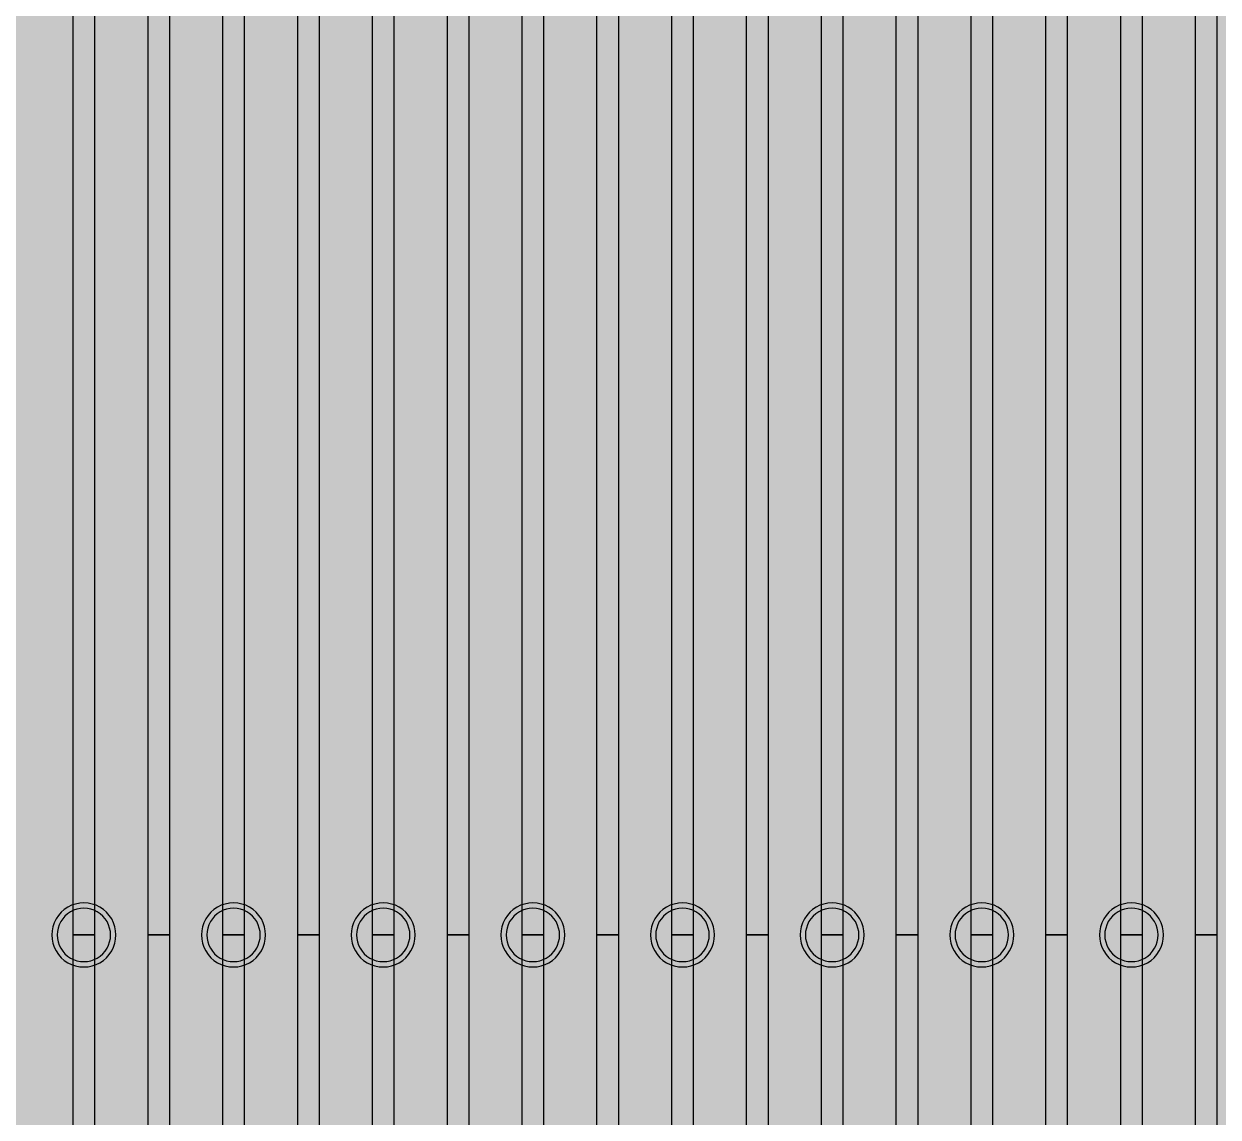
# Model space of a CAD drawing. Header units: metres. Extents: x -7231 to 10969, y -37556 to 1873.
# Drawn here: x 1929.9 to 2041.6, y -16649 to -16546.6 of the extents above; entities that cross this region are included whole.
import ezdxf

# ---------------------------------------------------------------- set-up
doc = ezdxf.new("R2010")
doc.units = ezdxf.units.M
for name, color, linetype in [('Metal1', 4, 'CONTINUOUS'), ('Metal2', 3, 'CONTINUOUS'), ('Polyimide', 7, 'CONTINUOUS')]:
    doc.layers.add(name, color=color, linetype=linetype)

msp = doc.modelspace()

# ---------------------------------------------------------------- hatches: boundary and pattern name
at = {"layer": 'Polyimide'}
msp.add_hatch(color=7, dxfattribs=at).paths.add_polyline_path([(4065.69, -468), (4066.67, -501.99), (4068.51, -535.99), (4071.41, -569.99), (4075.54, -603.99), (4081.04, -637.99), (4088.01, -671.99), (4096.52, -705.98), (4106.62, -739.98), (4118.33, -773.98), (4131.63, -807.98), (4146.49, -841.98), (4162.87, -875.98), (4180.68, -909.97), (4199.83, -943.97), (4220.22, -977.97), (4241.73, -1011.97), (4264.21, -1045.97), (4287.52, -1079.96), (4311.51, -1113.96), (4336.01, -1147.96), (4360.86, -1181.96), (4385.88, -1215.96), (4410.89, -1249.96), (4435.74, -1283.95), (4460.24, -1317.95), (4484.23, -1351.95), (4507.54, -1385.95), (4530.02, -1419.95), (4551.53, -1453.94), (4571.92, -1487.94), (4591.07, -1521.94), (4608.88, -1555.94), (4625.26, -1589.94), (4640.12, -1623.94), (4653.42, -1657.93), (4665.13, -1691.93), (4675.23, -1725.93), (4683.74, -1759.93), (4690.71, -1793.93), (4696.21, -1827.93), (4700.34, -1861.92), (4703.24, -1895.92), (4705.08, -1929.92), (4706.06, -1963.92), (4706.44, -1997.92), (4706.5, -2031.91), (4706.5, -4793.02), (4709.95, -4838.39), (4720.22, -4882.71), (4737.08, -4924.98), (4760.13, -4964.2), (4788.85, -4999.49), (4822.58, -5030.03), (4860.53, -5055.12), (4901.85, -5074.18), (4901.85, -5074.18), (4970.68, -5105.23), (5034.7, -5145.26), (5092.76, -5193.54), (5143.8, -5249.19), (5186.89, -5311.2), (5221.24, -5378.44), (5246.23, -5449.69), (5261.41, -5523.66), (5266.5, -5599), (5261.41, -5674.34), (5246.23, -5748.31), (5221.24, -5819.56), (5186.89, -5886.8), (5143.8, -5948.81), (5092.76, -6004.46), (5034.7, -6052.74), (4970.68, -6092.77), (4901.85, -6123.82), (4860.53, -6142.88), (4822.58, -6167.97), (4788.85, -6198.51), (4760.13, -6233.8), (4737.08, -6273.02), (4720.22, -6315.29), (4709.95, -6359.61), (4706.5, -6404.98), (4706.5, -9221.52), (4709.95, -9266.88), (4720.22, -9311.21), (4737.08, -9353.47), (4760.13, -9392.7), (4788.85, -9427.98), (4822.58, -9458.52), (4860.53, -9483.61), (4901.85, -9502.67), (4970.68, -9533.72), (5034.7, -9573.75), (5092.76, -9622.03), (5143.8, -9677.68), (5186.89, -9739.69), (5221.24, -9806.94), (5246.23, -9878.19), (5261.41, -9952.16), (5266.5, -10027.49), (5261.41, -10102.83), (5246.23, -10176.8), (5221.24, -10248.05), (5186.89, -10315.3), (5143.8, -10377.31), (5092.76, -10432.96), (5034.7, -10481.24), (4970.68, -10521.27), (4901.85, -10552.32), (4860.53, -10571.38), (4822.58, -10596.46), (4788.85, -10627), (4760.13, -10662.29), (4737.08, -10701.52), (4720.22, -10743.78), (4709.95, -10788.1), (4706.5, -10833.47), (4706.5, -13650.01), (4709.95, -13695.38), (4720.22, -13739.7), (4737.08, -13781.96), (4760.13, -13821.19), (4788.85, -13856.48), (4822.58, -13887.02), (4860.53, -13912.11), (4901.85, -13931.17), (4970.68, -13962.22), (5034.7, -14002.25), (5092.76, -14050.53), (5143.8, -14106.18), (5186.89, -14168.19), (5221.24, -14235.43), (5246.23, -14306.68), (5261.41, -14380.65), (5266.5, -14455.99), (5261.41, -14531.33), (5246.23, -14605.29), (5221.24, -14676.55), (5186.89, -14743.79), (5143.8, -14805.8), (5092.76, -14861.45), (5034.7, -14909.73), (4970.68, -14949.76), (4901.85, -14980.81), (4860.53, -14999.87), (4822.58, -15024.96), (4788.85, -15055.5), (4760.13, -15090.79), (4737.08, -15130.01), (4720.22, -15172.27), (4709.95, -15216.6), (4706.5, -15261.97), (4706.5, -15455.99), (4720.95, -15750.04), (4764.14, -16041.26), (4835.68, -16326.84), (4934.86, -16604.04), (5060.74, -16870.18), (5212.09, -17122.7), (5387.47, -17359.17), (5585.18, -17577.31), (5803.32, -17775.02), (6039.79, -17950.4), (6292.31, -18101.75), (6558.45, -18227.63), (6835.65, -18326.81), (7121.23, -18398.34), (7412.45, -18441.54), (7706.5, -18455.99), (9969.01, -18455.99), (10047.42, -18459.84), (10125.08, -18471.36), (10201.23, -18490.44), (10275.15, -18516.89), (10346.12, -18550.45), (10413.46, -18590.81), (10476.52, -18637.58), (10534.69, -18690.3), (10587.41, -18748.47), (10634.18, -18811.53), (10674.54, -18878.87), (10708.11, -18949.84), (10734.56, -19023.76), (10753.63, -19099.92), (10765.15, -19177.58), (10769.01, -19255.99), (10769.01, -20895.8), (10730.24, -20951.41), (10694.6, -21009.08), (10662.21, -21068.63), (10633.17, -21129.89), (10607.55, -21192.66), (10585.45, -21256.74), (10566.93, -21321.96), (10552.05, -21388.09), (10540.84, -21454.95), (10533.35, -21522.33), (10529.6, -21590.02), (10529.6, -21657.81), (10533.35, -21725.5), (10540.84, -21792.87), (10552.05, -21859.73), (10566.93, -21925.87), (10585.45, -21991.08), (10607.55, -22055.17), (10633.17, -22117.94), (10662.21, -22179.19), (10694.6, -22238.74), (10730.24, -22296.41), (10769.01, -22352.03), (10769.01, -32454.24), (10728.74, -32510.49), (10691.72, -32568.92), (10658.05, -32629.35), (10627.85, -32691.58), (10601.2, -32755.42), (10578.21, -32820.67), (10558.93, -32887.1), (10543.44, -32954.52), (10531.77, -33022.71), (10523.97, -33091.44), (10520.07, -33160.51), (10520.07, -33229.69), (10523.97, -33298.75), (10531.77, -33367.49), (10543.44, -33435.67), (10558.93, -33503.09), (10578.21, -33569.53), (10601.2, -33634.77), (10627.85, -33698.61), (10658.05, -33760.85), (10691.72, -33821.28), (10728.74, -33879.71), (10769.01, -33935.96), (10769.01, -36556), (10765.15, -36634.41), (10753.63, -36712.07), (10734.56, -36788.23), (10708.11, -36862.15), (10674.54, -36933.12), (10634.18, -37000.46), (10587.41, -37063.51), (10534.69, -37121.69), (10476.52, -37174.41), (10413.46, -37221.18), (10346.12, -37261.54), (10275.15, -37295.1), (10201.23, -37321.55), (10125.08, -37340.63), (10047.42, -37352.15), (9969.01, -37356), (-6231.01, -37356), (-6309.42, -37352.15), (-6387.08, -37340.63), (-6463.23, -37321.55), (-6537.15, -37295.1), (-6608.12, -37261.54), (-6675.46, -37221.18), (-6738.52, -37174.41), (-6796.69, -37121.69), (-6849.41, -37063.51), (-6896.18, -37000.46), (-6936.54, -36933.12), (-6970.11, -36862.15), (-6996.56, -36788.23), (-7015.63, -36712.07), (-7027.15, -36634.41), (-7031.01, -36556), (-7031.01, -33936), (-6990.74, -33879.75), (-6953.7, -33821.31), (-6920.03, -33760.88), (-6889.82, -33698.64), (-6863.18, -33634.8), (-6840.18, -33569.55), (-6820.9, -33503.11), (-6805.4, -33435.69), (-6793.74, -33367.49), (-6785.94, -33298.75), (-6782.03, -33229.68), (-6782.03, -33160.5), (-6785.94, -33091.43), (-6793.74, -33022.69), (-6805.4, -32954.5), (-6820.9, -32887.07), (-6840.18, -32820.63), (-6863.18, -32755.39), (-6889.82, -32691.54), (-6920.03, -32629.3), (-6953.7, -32568.87), (-6990.74, -32510.43), (-7031.01, -32454.18), (-7031.01, -22364.83), (-6990.74, -22308.58), (-6953.7, -22250.14), (-6920.03, -22189.71), (-6889.82, -22127.47), (-6863.18, -22063.62), (-6840.18, -21998.38), (-6820.9, -21931.94), (-6805.4, -21864.51), (-6793.74, -21796.32), (-6785.94, -21727.58), (-6782.03, -21658.51), (-6782.03, -21589.33), (-6785.94, -21520.26), (-6793.74, -21451.52), (-6805.4, -21383.32), (-6820.9, -21315.9), (-6840.18, -21249.46), (-6863.18, -21184.21), (-6889.82, -21120.37), (-6920.03, -21058.13), (-6953.7, -20997.7), (-6990.74, -20939.26), (-7031.01, -20883.01), (-7031.01, -19255.99), (-7027.15, -19177.58), (-7015.63, -19099.92), (-6996.56, -19023.76), (-6970.11, -18949.84), (-6936.54, -18878.87), (-6896.18, -18811.53), (-6849.41, -18748.47), (-6796.69, -18690.3), (-6738.52, -18637.58), (-6675.46, -18590.81), (-6608.12, -18550.45), (-6537.15, -18516.89), (-6463.23, -18490.44), (-6387.08, -18471.36), (-6309.42, -18459.84), (-6231.01, -18455.99), (-3968.5, -18455.99), (-3674.45, -18441.54), (-3383.23, -18398.34), (-3097.65, -18326.81), (-2820.45, -18227.63), (-2554.31, -18101.75), (-2301.79, -17950.4), (-2065.32, -17775.02), (-1847.18, -17577.31), (-1649.47, -17359.17), (-1474.09, -17122.7), (-1322.74, -16870.18), (-1196.86, -16604.04), (-1097.68, -16326.84), (-1026.14, -16041.26), (-982.95, -15750.04), (-968.5, -15455.99), (-968.5, -15261.97), (-971.95, -15216.6), (-982.22, -15172.27), (-999.08, -15130.01), (-1022.13, -15090.79), (-1050.85, -15055.5), (-1084.58, -15024.96), (-1122.53, -14999.87), (-1163.85, -14980.81), (-1232.68, -14949.76), (-1296.7, -14909.73), (-1354.76, -14861.45), (-1405.8, -14805.8), (-1448.89, -14743.79), (-1483.24, -14676.55), (-1508.23, -14605.29), (-1523.41, -14531.33), (-1528.5, -14455.99), (-1523.41, -14380.65), (-1508.23, -14306.68), (-1483.24, -14235.43), (-1448.89, -14168.19), (-1405.8, -14106.18), (-1354.76, -14050.53), (-1296.7, -14002.25), (-1232.68, -13962.22), (-1163.85, -13931.17), (-1122.53, -13912.11), (-1084.58, -13887.02), (-1050.85, -13856.48), (-1022.13, -13821.19), (-999.08, -13781.96), (-982.22, -13739.7), (-971.95, -13695.38), (-968.5, -13650.01), (-968.5, -12309.64), (-971.95, -12264.27), (-982.22, -12219.94), (-999.08, -12177.68), (-1022.13, -12138.46), (-1050.85, -12103.17), (-1084.58, -12072.63), (-1122.53, -12047.54), (-1163.85, -12028.48), (-1232.68, -11997.43), (-1296.7, -11957.4), (-1354.76, -11909.12), (-1405.8, -11853.47), (-1448.89, -11791.46), (-1483.24, -11724.22), (-1508.23, -11652.96), (-1523.41, -11579), (-1528.5, -11503.66), (-1523.41, -11428.32), (-1508.23, -11354.35), (-1483.24, -11283.1), (-1448.89, -11215.86), (-1405.8, -11153.85), (-1354.76, -11098.2), (-1296.7, -11049.92), (-1232.68, -11009.89), (-1163.85, -10978.84), (-1122.53, -10959.78), (-1084.58, -10934.69), (-1050.85, -10904.15), (-1022.13, -10868.86), (-999.08, -10829.63), (-982.22, -10787.37), (-971.95, -10743.05), (-968.5, -10697.68), (-968.5, -9357.31), (-971.95, -9311.94), (-982.22, -9267.62), (-999.08, -9225.35), (-1022.13, -9186.13), (-1050.85, -9150.84), (-1084.58, -9120.3), (-1122.53, -9095.21), (-1163.85, -9076.15), (-1163.85, -9076.15), (-1232.68, -9045.1), (-1296.7, -9005.07), (-1354.76, -8956.79), (-1405.8, -8901.14), (-1448.89, -8839.13), (-1483.24, -8771.89), (-1508.23, -8700.64), (-1523.41, -8626.67), (-1528.5, -8551.33), (-1523.41, -8475.99), (-1508.23, -8402.02), (-1483.24, -8330.77), (-1448.89, -8263.53), (-1405.8, -8201.52), (-1354.76, -8145.87), (-1296.7, -8097.59), (-1232.68, -8057.56), (-1163.85, -8026.51), (-1163.85, -8026.51), (-1122.53, -8007.45), (-1084.58, -7982.36), (-1050.85, -7951.82), (-1022.13, -7916.53), (-999.08, -7877.31), (-982.22, -7835.04), (-971.95, -7790.72), (-968.5, -7745.35), (-968.5, -6404.98), (-971.95, -6359.61), (-982.22, -6315.29), (-999.08, -6273.02), (-1022.13, -6233.8), (-1050.85, -6198.51), (-1084.58, -6167.97), (-1122.53, -6142.88), (-1163.85, -6123.82), (-1163.85, -6123.82), (-1232.68, -6092.77), (-1296.7, -6052.74), (-1354.76, -6004.46), (-1405.8, -5948.81), (-1448.89, -5886.8), (-1483.24, -5819.56), (-1508.23, -5748.31), (-1523.41, -5674.34), (-1528.5, -5599), (-1523.41, -5523.66), (-1508.23, -5449.69), (-1483.24, -5378.44), (-1448.89, -5311.2), (-1405.8, -5249.19), (-1354.76, -5193.54), (-1296.7, -5145.26), (-1232.68, -5105.23), (-1163.85, -5074.18), (-1163.85, -5074.18), (-1122.53, -5055.12), (-1084.58, -5030.03), (-1050.85, -4999.49), (-1022.13, -4964.2), (-999.08, -4924.98), (-982.22, -4882.71), (-971.95, -4838.39), (-968.5, -4793.02), (-968.5, -2031.91), (-968.44, -1997.92), (-968.06, -1963.92), (-967.05, -1929.92), (-965.18, -1895.92), (-962.22, -1861.92), (-958.01, -1827.93), (-952.41, -1793.93), (-945.31, -1759.93), (-936.64, -1725.93), (-926.35, -1691.93), (-914.43, -1657.93), (-900.88, -1623.94), (-885.74, -1589.94), (-869.05, -1555.94), (-850.91, -1521.94), (-831.4, -1487.94), (-810.63, -1453.94), (-788.72, -1419.95), (-765.82, -1385.95), (-742.07, -1351.95), (-717.63, -1317.95), (-692.67, -1283.95), (-667.36, -1249.96), (-641.88, -1215.96), (-616.39, -1181.96), (-591.08, -1147.96), (-566.12, -1113.96), (-541.68, -1079.96), (-517.93, -1045.97), (-495.03, -1011.97), (-473.12, -977.97), (-452.35, -943.97), (-432.84, -909.97), (-414.7, -875.98), (-398.01, -841.98), (-382.87, -807.98), (-369.32, -773.98), (-357.4, -739.98), (-347.11, -705.98), (-338.44, -671.99), (-331.34, -637.99), (-325.74, -603.99), (-321.53, -569.99), (-318.57, -535.99), (-316.7, -501.99), (-315.69, -468), (-315.31, -434), (-315.25, -400), (-315.25, 401), (-315.25, 451), (-315.25, 1644), (-270.25, 1644), (-270.03, 1637.13), (-269.35, 1630.29), (-268.23, 1623.52), (-266.67, 1616.82), (-264.68, 1610.25), (-262.26, 1603.82), (-259.42, 1597.56), (-256.18, 1591.5), (-252.55, 1585.67), (-248.55, 1580.08), (-244.19, 1574.77), (-239.5, 1569.75), (-234.48, 1565.06), (-229.17, 1560.7), (-223.58, 1556.7), (-217.75, 1553.07), (-211.69, 1549.83), (-205.43, 1546.99), (-199, 1544.57), (-192.43, 1542.58), (-185.73, 1541.02), (-178.96, 1539.9), (-172.12, 1539.22), (-165.25, 1539), (-158.38, 1539.22), (-151.54, 1539.9), (-144.77, 1541.02), (-138.07, 1542.58), (-131.5, 1544.57), (-125.07, 1546.99), (-118.81, 1549.83), (-112.75, 1553.07), (-106.92, 1556.7), (-101.33, 1560.7), (-96.02, 1565.06), (-91, 1569.75), (-86.31, 1574.77), (-81.95, 1580.08), (-77.95, 1585.67), (-74.32, 1591.5), (-71.08, 1597.56), (-68.24, 1603.82), (-65.82, 1610.25), (-63.83, 1616.82), (-62.27, 1623.52), (-61.15, 1630.29), (-60.47, 1637.13), (-60.25, 1644), (1853, 1644), (1853, 1573), (3815.25, 1573), (3815.46, 1579.54), (3816.11, 1586.05), (3817.17, 1592.51), (3818.66, 1598.88), (3820.56, 1605.14), (3822.86, 1611.27), (3825.56, 1617.23), (3828.65, 1623), (3832.1, 1628.56), (3835.91, 1633.88), (3840.07, 1638.93), (3844.54, 1643.71), (3849.32, 1648.18), (3854.37, 1652.34), (3859.69, 1656.15), (3865.25, 1659.6), (3871.02, 1662.69), (3876.98, 1665.39), (3883.11, 1667.69), (3889.37, 1669.59), (3895.74, 1671.08), (3902.2, 1672.14), (3908.71, 1672.79), (3915.25, 1673), (3921.79, 1672.79), (3928.3, 1672.14), (3934.76, 1671.08), (3941.13, 1669.59), (3947.39, 1667.69), (3953.52, 1665.39), (3959.48, 1662.69), (3965.25, 1659.6), (3970.81, 1656.15), (3976.13, 1652.34), (3981.18, 1648.18), (3985.96, 1643.71), (3990.43, 1638.93), (3994.59, 1633.88), (3998.4, 1628.56), (4001.85, 1623), (4004.94, 1617.23), (4007.64, 1611.27), (4009.94, 1605.14), (4011.84, 1598.88), (4013.33, 1592.51), (4014.39, 1586.05), (4015.04, 1579.54), (4015.25, 1573), (4065.25, 1573), (4065.25, 451), (4065.25, 401), (4065.25, -400), (4065.31, -434), (4065.69, -468)])

# ---------------------------------------------------------------- linework, layer by layer
at = {"layer": 'Metal1'}
for points in [[(1936.5, -2031.88), (1936.5, -16631.91), (1934.5, -16631.91), (1934.5, -2031.95)], [(1943.5, -2031.88), (1943.5, -16631.91), (1941.5, -16631.91), (1941.5, -2031.95)], [(1950.5, -2031.88), (1950.5, -16631.91), (1948.5, -16631.91), (1948.5, -2031.95)], [(1957.5, -2031.88), (1957.5, -16631.91), (1955.5, -16631.91), (1955.5, -2031.95)], [(1964.5, -2031.88), (1964.5, -16631.91), (1962.5, -16631.91), (1962.5, -2031.95)], [(1971.5, -2031.87), (1971.5, -16631.91), (1969.5, -16631.91), (1969.5, -2031.96)], [(1978.5, -2031.87), (1978.5, -16631.91), (1976.5, -16631.91), (1976.5, -2031.96)], [(1985.5, -2031.87), (1985.5, -16631.91), (1983.5, -16631.91), (1983.5, -2031.96)], [(1992.5, -2031.87), (1992.5, -16631.91), (1990.5, -16631.91), (1990.5, -2031.96)], [(1999.5, -2031.87), (1999.5, -16631.91), (1997.5, -16631.91), (1997.5, -2031.96)], [(2006.5, -2031.87), (2006.5, -16631.91), (2004.5, -16631.91), (2004.5, -2031.96)], [(2013.5, -2031.87), (2013.5, -16631.91), (2011.5, -16631.91), (2011.5, -2031.96)], [(2020.5, -2031.87), (2020.5, -16631.91), (2018.5, -16631.91), (2018.5, -2031.96)], [(2027.5, -2031.87), (2027.5, -16631.91), (2025.5, -16631.91), (2025.5, -2031.96)], [(2034.5, -2031.87), (2034.5, -16631.91), (2032.5, -16631.91), (2032.5, -2031.96)], [(2041.5, -2031.87), (2041.5, -16631.91), (2039.5, -16631.91), (2039.5, -2031.96)], [(1936.83, -17789.39), (1937.5, -17766.89), (1938.16, -17744.39), (1938.83, -17721.89), (1939.5, -17699.39), (1940.17, -17676.89), (1940.83, -17654.39), (1941.23, -17640.89), (1941.5, -17622.9), (1941.5, -16631.91), (1943.5, -16631.91), (1943.5, -17622.92), (1943.23, -17640.94), (1942.83, -17654.45), (1942.16, -17676.95), (1941.5, -17699.45), (1940.83, -17721.95), (1940.16, -17744.45), (1939.49, -17766.95), (1938.83, -17789.45)], [(1949.94, -17789.38), (1950.73, -17766.88), (1951.53, -17744.38), (1952.32, -17721.88), (1953.12, -17699.38), (1953.91, -17676.88), (1954.71, -17654.38), (1955.18, -17640.89), (1955.5, -17622.9), (1955.5, -16631.91), (1957.5, -16631.91), (1957.5, -17622.92), (1957.18, -17640.94), (1956.7, -17654.45), (1955.91, -17676.95), (1955.12, -17699.45), (1954.32, -17721.95), (1953.53, -17744.45), (1952.73, -17766.95), (1951.94, -17789.45)], [(1963.05, -17789.38), (1963.97, -17766.88), (1964.89, -17744.38), (1965.81, -17721.88), (1966.74, -17699.38), (1967.66, -17676.88), (1968.58, -17654.37), (1969.13, -17640.88), (1969.5, -17622.9), (1969.5, -16631.91), (1971.5, -16631.91), (1971.5, -17622.92), (1971.13, -17640.95), (1970.58, -17654.46), (1969.66, -17676.96), (1968.73, -17699.46), (1967.81, -17721.96), (1966.89, -17744.46), (1965.97, -17766.96), (1965.05, -17789.46)], [(1976.16, -17789.37), (1977.21, -17766.87), (1978.26, -17744.37), (1979.31, -17721.87), (1980.35, -17699.37), (1981.4, -17676.87), (1982.45, -17654.37), (1983.08, -17640.88), (1983.5, -17622.89), (1983.5, -16631.91), (1985.5, -16631.91), (1985.5, -17622.92), (1985.08, -17640.95), (1984.45, -17654.46), (1983.4, -17676.96), (1982.35, -17699.46), (1981.3, -17721.96), (1980.25, -17744.46), (1979.21, -17766.97), (1978.16, -17789.47)], [(1989.27, -17789.37), (1990.45, -17766.87), (1991.62, -17744.37), (1992.8, -17721.87), (1993.97, -17699.36), (1995.15, -17676.86), (1996.33, -17654.36), (1997.03, -17640.88), (1997.5, -17622.89), (1997.5, -16631.91), (1999.5, -16631.91), (1999.5, -17622.92), (1999.03, -17640.95), (1998.32, -17654.47), (1997.15, -17676.97), (1995.97, -17699.47), (1994.79, -17721.97), (1993.62, -17744.47), (1992.44, -17766.97), (1991.27, -17789.47)], [(2002.38, -17789.36), (2003.68, -17766.86), (2004.99, -17744.36), (2006.29, -17721.86), (2007.59, -17699.36), (2008.9, -17676.86), (2010.2, -17654.36), (2010.98, -17640.87), (2011.5, -17622.88), (2011.5, -16631.91), (2013.5, -16631.91), (2013.5, -17622.91), (2012.98, -17640.96), (2012.2, -17654.47), (2010.89, -17676.97), (2009.59, -17699.47), (2008.29, -17721.98), (2006.98, -17744.48), (2005.68, -17766.98), (2004.38, -17789.48)], [(2015.49, -17789.36), (2016.92, -17766.86), (2018.35, -17744.35), (2019.78, -17721.85), (2021.21, -17699.35), (2022.64, -17676.85), (2024.07, -17654.35), (2024.93, -17640.87), (2025.5, -17622.88), (2025.5, -16631.91), (2027.5, -16631.91), (2027.5, -17622.91), (2026.93, -17640.96), (2026.07, -17654.48), (2024.64, -17676.98), (2023.21, -17699.48), (2021.78, -17721.98), (2020.35, -17744.48), (2018.92, -17766.98), (2017.49, -17789.48)], [(2028.6, -17789.35), (2030.16, -17766.85), (2031.72, -17744.35), (2033.27, -17721.85), (2034.83, -17699.35), (2036.39, -17676.85), (2037.95, -17654.35), (2038.88, -17640.86), (2039.5, -17622.88), (2039.5, -16631.91), (2041.5, -16631.91), (2041.5, -17622.91), (2040.88, -17640.97), (2039.94, -17654.48), (2038.38, -17676.99), (2036.83, -17699.49), (2035.27, -17721.99), (2033.71, -17744.49), (2032.15, -17766.99), (2030.6, -17789.49)]]:
    msp.add_lwpolyline(points, dxfattribs=at)
for points in [[(1938.5, -16631.91), (1938.47, -16631.52), (1938.4, -16631.14), (1938.27, -16630.77), (1938.1, -16630.41), (1937.88, -16630.09), (1937.62, -16629.79), (1937.33, -16629.53), (1937, -16629.32), (1936.65, -16629.14), (1936.28, -16629.02), (1935.89, -16628.94), (1935.5, -16628.91), (1935.11, -16628.94), (1934.72, -16629.02), (1934.35, -16629.14), (1934, -16629.32), (1933.67, -16629.53), (1933.38, -16629.79), (1933.12, -16630.09), (1932.9, -16630.41), (1932.73, -16630.77), (1932.6, -16631.14), (1932.53, -16631.52), (1932.5, -16631.91), (1932.53, -16632.31), (1932.6, -16632.69), (1932.73, -16633.06), (1932.9, -16633.41), (1933.12, -16633.74), (1933.38, -16634.04), (1933.67, -16634.29), (1934, -16634.51), (1934.35, -16634.69), (1934.72, -16634.81), (1935.11, -16634.89), (1935.5, -16634.91), (1935.89, -16634.89), (1936.28, -16634.81), (1936.65, -16634.69), (1937, -16634.51), (1937.33, -16634.29), (1937.62, -16634.04), (1937.88, -16633.74), (1938.1, -16633.41), (1938.27, -16633.06), (1938.4, -16632.69), (1938.47, -16632.31), (1938.5, -16631.91)], [(1952.5, -16631.91), (1952.47, -16631.52), (1952.4, -16631.14), (1952.27, -16630.77), (1952.1, -16630.41), (1951.88, -16630.09), (1951.62, -16629.79), (1951.33, -16629.53), (1951, -16629.32), (1950.65, -16629.14), (1950.28, -16629.02), (1949.89, -16628.94), (1949.5, -16628.91), (1949.11, -16628.94), (1948.72, -16629.02), (1948.35, -16629.14), (1948, -16629.32), (1947.67, -16629.53), (1947.38, -16629.79), (1947.12, -16630.09), (1946.9, -16630.41), (1946.73, -16630.77), (1946.6, -16631.14), (1946.53, -16631.52), (1946.5, -16631.91), (1946.53, -16632.31), (1946.6, -16632.69), (1946.73, -16633.06), (1946.9, -16633.41), (1947.12, -16633.74), (1947.38, -16634.04), (1947.67, -16634.29), (1948, -16634.51), (1948.35, -16634.69), (1948.72, -16634.81), (1949.11, -16634.89), (1949.5, -16634.91), (1949.89, -16634.89), (1950.28, -16634.81), (1950.65, -16634.69), (1951, -16634.51), (1951.33, -16634.29), (1951.62, -16634.04), (1951.88, -16633.74), (1952.1, -16633.41), (1952.27, -16633.06), (1952.4, -16632.69), (1952.47, -16632.31), (1952.5, -16631.91)], [(1966.5, -16631.91), (1966.47, -16631.52), (1966.4, -16631.14), (1966.27, -16630.77), (1966.1, -16630.41), (1965.88, -16630.09), (1965.62, -16629.79), (1965.33, -16629.53), (1965, -16629.32), (1964.65, -16629.14), (1964.28, -16629.02), (1963.89, -16628.94), (1963.5, -16628.91), (1963.11, -16628.94), (1962.72, -16629.02), (1962.35, -16629.14), (1962, -16629.32), (1961.67, -16629.53), (1961.38, -16629.79), (1961.12, -16630.09), (1960.9, -16630.41), (1960.73, -16630.77), (1960.6, -16631.14), (1960.53, -16631.52), (1960.5, -16631.91), (1960.53, -16632.31), (1960.6, -16632.69), (1960.73, -16633.06), (1960.9, -16633.41), (1961.12, -16633.74), (1961.38, -16634.04), (1961.67, -16634.29), (1962, -16634.51), (1962.35, -16634.69), (1962.72, -16634.81), (1963.11, -16634.89), (1963.5, -16634.91), (1963.89, -16634.89), (1964.28, -16634.81), (1964.65, -16634.69), (1965, -16634.51), (1965.33, -16634.29), (1965.62, -16634.04), (1965.88, -16633.74), (1966.1, -16633.41), (1966.27, -16633.06), (1966.4, -16632.69), (1966.47, -16632.31), (1966.5, -16631.91)], [(1980.5, -16631.91), (1980.47, -16631.52), (1980.4, -16631.14), (1980.27, -16630.77), (1980.1, -16630.41), (1979.88, -16630.09), (1979.62, -16629.79), (1979.33, -16629.53), (1979, -16629.32), (1978.65, -16629.14), (1978.28, -16629.02), (1977.89, -16628.94), (1977.5, -16628.91), (1977.11, -16628.94), (1976.72, -16629.02), (1976.35, -16629.14), (1976, -16629.32), (1975.67, -16629.53), (1975.38, -16629.79), (1975.12, -16630.09), (1974.9, -16630.41), (1974.73, -16630.77), (1974.6, -16631.14), (1974.53, -16631.52), (1974.5, -16631.91), (1974.53, -16632.31), (1974.6, -16632.69), (1974.73, -16633.06), (1974.9, -16633.41), (1975.12, -16633.74), (1975.38, -16634.04), (1975.67, -16634.29), (1976, -16634.51), (1976.35, -16634.69), (1976.72, -16634.81), (1977.11, -16634.89), (1977.5, -16634.91), (1977.89, -16634.89), (1978.28, -16634.81), (1978.65, -16634.69), (1979, -16634.51), (1979.33, -16634.29), (1979.62, -16634.04), (1979.88, -16633.74), (1980.1, -16633.41), (1980.27, -16633.06), (1980.4, -16632.69), (1980.47, -16632.31), (1980.5, -16631.91)], [(1994.5, -16631.91), (1994.47, -16631.52), (1994.4, -16631.14), (1994.27, -16630.77), (1994.1, -16630.41), (1993.88, -16630.09), (1993.62, -16629.79), (1993.33, -16629.53), (1993, -16629.32), (1992.65, -16629.14), (1992.28, -16629.02), (1991.89, -16628.94), (1991.5, -16628.91), (1991.11, -16628.94), (1990.72, -16629.02), (1990.35, -16629.14), (1990, -16629.32), (1989.67, -16629.53), (1989.38, -16629.79), (1989.12, -16630.09), (1988.9, -16630.41), (1988.73, -16630.77), (1988.6, -16631.14), (1988.53, -16631.52), (1988.5, -16631.91), (1988.53, -16632.31), (1988.6, -16632.69), (1988.73, -16633.06), (1988.9, -16633.41), (1989.12, -16633.74), (1989.38, -16634.04), (1989.67, -16634.29), (1990, -16634.51), (1990.35, -16634.69), (1990.72, -16634.81), (1991.11, -16634.89), (1991.5, -16634.91), (1991.89, -16634.89), (1992.28, -16634.81), (1992.65, -16634.69), (1993, -16634.51), (1993.33, -16634.29), (1993.62, -16634.04), (1993.88, -16633.74), (1994.1, -16633.41), (1994.27, -16633.06), (1994.4, -16632.69), (1994.47, -16632.31), (1994.5, -16631.91)], [(2008.5, -16631.91), (2008.47, -16631.52), (2008.4, -16631.14), (2008.27, -16630.77), (2008.1, -16630.41), (2007.88, -16630.09), (2007.62, -16629.79), (2007.33, -16629.53), (2007, -16629.32), (2006.65, -16629.14), (2006.28, -16629.02), (2005.89, -16628.94), (2005.5, -16628.91), (2005.11, -16628.94), (2004.72, -16629.02), (2004.35, -16629.14), (2004, -16629.32), (2003.67, -16629.53), (2003.38, -16629.79), (2003.12, -16630.09), (2002.9, -16630.41), (2002.73, -16630.77), (2002.6, -16631.14), (2002.53, -16631.52), (2002.5, -16631.91), (2002.53, -16632.31), (2002.6, -16632.69), (2002.73, -16633.06), (2002.9, -16633.41), (2003.12, -16633.74), (2003.38, -16634.04), (2003.67, -16634.29), (2004, -16634.51), (2004.35, -16634.69), (2004.72, -16634.81), (2005.11, -16634.89), (2005.5, -16634.91), (2005.89, -16634.89), (2006.28, -16634.81), (2006.65, -16634.69), (2007, -16634.51), (2007.33, -16634.29), (2007.62, -16634.04), (2007.88, -16633.74), (2008.1, -16633.41), (2008.27, -16633.06), (2008.4, -16632.69), (2008.47, -16632.31), (2008.5, -16631.91)], [(2022.5, -16631.91), (2022.47, -16631.52), (2022.4, -16631.14), (2022.27, -16630.77), (2022.1, -16630.41), (2021.88, -16630.09), (2021.62, -16629.79), (2021.33, -16629.53), (2021, -16629.32), (2020.65, -16629.14), (2020.28, -16629.02), (2019.89, -16628.94), (2019.5, -16628.91), (2019.11, -16628.94), (2018.72, -16629.02), (2018.35, -16629.14), (2018, -16629.32), (2017.67, -16629.53), (2017.38, -16629.79), (2017.12, -16630.09), (2016.9, -16630.41), (2016.73, -16630.77), (2016.6, -16631.14), (2016.53, -16631.52), (2016.5, -16631.91), (2016.53, -16632.31), (2016.6, -16632.69), (2016.73, -16633.06), (2016.9, -16633.41), (2017.12, -16633.74), (2017.38, -16634.04), (2017.67, -16634.29), (2018, -16634.51), (2018.35, -16634.69), (2018.72, -16634.81), (2019.11, -16634.89), (2019.5, -16634.91), (2019.89, -16634.89), (2020.28, -16634.81), (2020.65, -16634.69), (2021, -16634.51), (2021.33, -16634.29), (2021.62, -16634.04), (2021.88, -16633.74), (2022.1, -16633.41), (2022.27, -16633.06), (2022.4, -16632.69), (2022.47, -16632.31), (2022.5, -16631.91)], [(2036.5, -16631.91), (2036.47, -16631.52), (2036.4, -16631.14), (2036.27, -16630.77), (2036.1, -16630.41), (2035.88, -16630.09), (2035.62, -16629.79), (2035.33, -16629.53), (2035, -16629.32), (2034.65, -16629.14), (2034.28, -16629.02), (2033.89, -16628.94), (2033.5, -16628.91), (2033.11, -16628.94), (2032.72, -16629.02), (2032.35, -16629.14), (2032, -16629.32), (2031.67, -16629.53), (2031.38, -16629.79), (2031.12, -16630.09), (2030.9, -16630.41), (2030.73, -16630.77), (2030.6, -16631.14), (2030.53, -16631.52), (2030.5, -16631.91), (2030.53, -16632.31), (2030.6, -16632.69), (2030.73, -16633.06), (2030.9, -16633.41), (2031.12, -16633.74), (2031.38, -16634.04), (2031.67, -16634.29), (2032, -16634.51), (2032.35, -16634.69), (2032.72, -16634.81), (2033.11, -16634.89), (2033.5, -16634.91), (2033.89, -16634.89), (2034.28, -16634.81), (2034.65, -16634.69), (2035, -16634.51), (2035.33, -16634.29), (2035.62, -16634.04), (2035.88, -16633.74), (2036.1, -16633.41), (2036.27, -16633.06), (2036.4, -16632.69), (2036.47, -16632.31), (2036.5, -16631.91)]]:
    msp.add_lwpolyline(points, close=True, dxfattribs=at)
at = {"layer": 'Metal2'}
for points in [[(1938.5, -16631.91), (1938.47, -16631.52), (1938.4, -16631.14), (1938.27, -16630.77), (1938.1, -16630.41), (1937.88, -16630.09), (1937.62, -16629.79), (1937.33, -16629.53), (1937, -16629.32), (1936.65, -16629.14), (1936.28, -16629.02), (1935.89, -16628.94), (1935.5, -16628.91), (1935.11, -16628.94), (1934.72, -16629.02), (1934.35, -16629.14), (1934, -16629.32), (1933.67, -16629.53), (1933.38, -16629.79), (1933.12, -16630.09), (1932.9, -16630.41), (1932.73, -16630.77), (1932.6, -16631.14), (1932.53, -16631.52), (1932.5, -16631.91), (1932.53, -16632.31), (1932.6, -16632.69), (1932.73, -16633.06), (1932.9, -16633.41), (1933.12, -16633.74), (1933.38, -16634.04), (1933.67, -16634.29), (1934, -16634.51), (1934.35, -16634.69), (1934.72, -16634.81), (1935.11, -16634.89), (1935.5, -16634.91), (1935.89, -16634.89), (1936.28, -16634.81), (1936.65, -16634.69), (1937, -16634.51), (1937.33, -16634.29), (1937.62, -16634.04), (1937.88, -16633.74), (1938.1, -16633.41), (1938.27, -16633.06), (1938.4, -16632.69), (1938.47, -16632.31), (1938.5, -16631.91)], [(1952.5, -16631.91), (1952.47, -16631.52), (1952.4, -16631.14), (1952.27, -16630.77), (1952.1, -16630.41), (1951.88, -16630.09), (1951.62, -16629.79), (1951.33, -16629.53), (1951, -16629.32), (1950.65, -16629.14), (1950.28, -16629.02), (1949.89, -16628.94), (1949.5, -16628.91), (1949.11, -16628.94), (1948.72, -16629.02), (1948.35, -16629.14), (1948, -16629.32), (1947.67, -16629.53), (1947.38, -16629.79), (1947.12, -16630.09), (1946.9, -16630.41), (1946.73, -16630.77), (1946.6, -16631.14), (1946.53, -16631.52), (1946.5, -16631.91), (1946.53, -16632.31), (1946.6, -16632.69), (1946.73, -16633.06), (1946.9, -16633.41), (1947.12, -16633.74), (1947.38, -16634.04), (1947.67, -16634.29), (1948, -16634.51), (1948.35, -16634.69), (1948.72, -16634.81), (1949.11, -16634.89), (1949.5, -16634.91), (1949.89, -16634.89), (1950.28, -16634.81), (1950.65, -16634.69), (1951, -16634.51), (1951.33, -16634.29), (1951.62, -16634.04), (1951.88, -16633.74), (1952.1, -16633.41), (1952.27, -16633.06), (1952.4, -16632.69), (1952.47, -16632.31), (1952.5, -16631.91)], [(1966.5, -16631.91), (1966.47, -16631.52), (1966.4, -16631.14), (1966.27, -16630.77), (1966.1, -16630.41), (1965.88, -16630.09), (1965.62, -16629.79), (1965.33, -16629.53), (1965, -16629.32), (1964.65, -16629.14), (1964.28, -16629.02), (1963.89, -16628.94), (1963.5, -16628.91), (1963.11, -16628.94), (1962.72, -16629.02), (1962.35, -16629.14), (1962, -16629.32), (1961.67, -16629.53), (1961.38, -16629.79), (1961.12, -16630.09), (1960.9, -16630.41), (1960.73, -16630.77), (1960.6, -16631.14), (1960.53, -16631.52), (1960.5, -16631.91), (1960.53, -16632.31), (1960.6, -16632.69), (1960.73, -16633.06), (1960.9, -16633.41), (1961.12, -16633.74), (1961.38, -16634.04), (1961.67, -16634.29), (1962, -16634.51), (1962.35, -16634.69), (1962.72, -16634.81), (1963.11, -16634.89), (1963.5, -16634.91), (1963.89, -16634.89), (1964.28, -16634.81), (1964.65, -16634.69), (1965, -16634.51), (1965.33, -16634.29), (1965.62, -16634.04), (1965.88, -16633.74), (1966.1, -16633.41), (1966.27, -16633.06), (1966.4, -16632.69), (1966.47, -16632.31), (1966.5, -16631.91)], [(1980.5, -16631.91), (1980.47, -16631.52), (1980.4, -16631.14), (1980.27, -16630.77), (1980.1, -16630.41), (1979.88, -16630.09), (1979.62, -16629.79), (1979.33, -16629.53), (1979, -16629.32), (1978.65, -16629.14), (1978.28, -16629.02), (1977.89, -16628.94), (1977.5, -16628.91), (1977.11, -16628.94), (1976.72, -16629.02), (1976.35, -16629.14), (1976, -16629.32), (1975.67, -16629.53), (1975.38, -16629.79), (1975.12, -16630.09), (1974.9, -16630.41), (1974.73, -16630.77), (1974.6, -16631.14), (1974.53, -16631.52), (1974.5, -16631.91), (1974.53, -16632.31), (1974.6, -16632.69), (1974.73, -16633.06), (1974.9, -16633.41), (1975.12, -16633.74), (1975.38, -16634.04), (1975.67, -16634.29), (1976, -16634.51), (1976.35, -16634.69), (1976.72, -16634.81), (1977.11, -16634.89), (1977.5, -16634.91), (1977.89, -16634.89), (1978.28, -16634.81), (1978.65, -16634.69), (1979, -16634.51), (1979.33, -16634.29), (1979.62, -16634.04), (1979.88, -16633.74), (1980.1, -16633.41), (1980.27, -16633.06), (1980.4, -16632.69), (1980.47, -16632.31), (1980.5, -16631.91)], [(1994.5, -16631.91), (1994.47, -16631.52), (1994.4, -16631.14), (1994.27, -16630.77), (1994.1, -16630.41), (1993.88, -16630.09), (1993.62, -16629.79), (1993.33, -16629.53), (1993, -16629.32), (1992.65, -16629.14), (1992.28, -16629.02), (1991.89, -16628.94), (1991.5, -16628.91), (1991.11, -16628.94), (1990.72, -16629.02), (1990.35, -16629.14), (1990, -16629.32), (1989.67, -16629.53), (1989.38, -16629.79), (1989.12, -16630.09), (1988.9, -16630.41), (1988.73, -16630.77), (1988.6, -16631.14), (1988.53, -16631.52), (1988.5, -16631.91), (1988.53, -16632.31), (1988.6, -16632.69), (1988.73, -16633.06), (1988.9, -16633.41), (1989.12, -16633.74), (1989.38, -16634.04), (1989.67, -16634.29), (1990, -16634.51), (1990.35, -16634.69), (1990.72, -16634.81), (1991.11, -16634.89), (1991.5, -16634.91), (1991.89, -16634.89), (1992.28, -16634.81), (1992.65, -16634.69), (1993, -16634.51), (1993.33, -16634.29), (1993.62, -16634.04), (1993.88, -16633.74), (1994.1, -16633.41), (1994.27, -16633.06), (1994.4, -16632.69), (1994.47, -16632.31), (1994.5, -16631.91)], [(2008.5, -16631.91), (2008.47, -16631.52), (2008.4, -16631.14), (2008.27, -16630.77), (2008.1, -16630.41), (2007.88, -16630.09), (2007.62, -16629.79), (2007.33, -16629.53), (2007, -16629.32), (2006.65, -16629.14), (2006.28, -16629.02), (2005.89, -16628.94), (2005.5, -16628.91), (2005.11, -16628.94), (2004.72, -16629.02), (2004.35, -16629.14), (2004, -16629.32), (2003.67, -16629.53), (2003.38, -16629.79), (2003.12, -16630.09), (2002.9, -16630.41), (2002.73, -16630.77), (2002.6, -16631.14), (2002.53, -16631.52), (2002.5, -16631.91), (2002.53, -16632.31), (2002.6, -16632.69), (2002.73, -16633.06), (2002.9, -16633.41), (2003.12, -16633.74), (2003.38, -16634.04), (2003.67, -16634.29), (2004, -16634.51), (2004.35, -16634.69), (2004.72, -16634.81), (2005.11, -16634.89), (2005.5, -16634.91), (2005.89, -16634.89), (2006.28, -16634.81), (2006.65, -16634.69), (2007, -16634.51), (2007.33, -16634.29), (2007.62, -16634.04), (2007.88, -16633.74), (2008.1, -16633.41), (2008.27, -16633.06), (2008.4, -16632.69), (2008.47, -16632.31), (2008.5, -16631.91)], [(2022.5, -16631.91), (2022.47, -16631.52), (2022.4, -16631.14), (2022.27, -16630.77), (2022.1, -16630.41), (2021.88, -16630.09), (2021.62, -16629.79), (2021.33, -16629.53), (2021, -16629.32), (2020.65, -16629.14), (2020.28, -16629.02), (2019.89, -16628.94), (2019.5, -16628.91), (2019.11, -16628.94), (2018.72, -16629.02), (2018.35, -16629.14), (2018, -16629.32), (2017.67, -16629.53), (2017.38, -16629.79), (2017.12, -16630.09), (2016.9, -16630.41), (2016.73, -16630.77), (2016.6, -16631.14), (2016.53, -16631.52), (2016.5, -16631.91), (2016.53, -16632.31), (2016.6, -16632.69), (2016.73, -16633.06), (2016.9, -16633.41), (2017.12, -16633.74), (2017.38, -16634.04), (2017.67, -16634.29), (2018, -16634.51), (2018.35, -16634.69), (2018.72, -16634.81), (2019.11, -16634.89), (2019.5, -16634.91), (2019.89, -16634.89), (2020.28, -16634.81), (2020.65, -16634.69), (2021, -16634.51), (2021.33, -16634.29), (2021.62, -16634.04), (2021.88, -16633.74), (2022.1, -16633.41), (2022.27, -16633.06), (2022.4, -16632.69), (2022.47, -16632.31), (2022.5, -16631.91)], [(2036.5, -16631.91), (2036.47, -16631.52), (2036.4, -16631.14), (2036.27, -16630.77), (2036.1, -16630.41), (2035.88, -16630.09), (2035.62, -16629.79), (2035.33, -16629.53), (2035, -16629.32), (2034.65, -16629.14), (2034.28, -16629.02), (2033.89, -16628.94), (2033.5, -16628.91), (2033.11, -16628.94), (2032.72, -16629.02), (2032.35, -16629.14), (2032, -16629.32), (2031.67, -16629.53), (2031.38, -16629.79), (2031.12, -16630.09), (2030.9, -16630.41), (2030.73, -16630.77), (2030.6, -16631.14), (2030.53, -16631.52), (2030.5, -16631.91), (2030.53, -16632.31), (2030.6, -16632.69), (2030.73, -16633.06), (2030.9, -16633.41), (2031.12, -16633.74), (2031.38, -16634.04), (2031.67, -16634.29), (2032, -16634.51), (2032.35, -16634.69), (2032.72, -16634.81), (2033.11, -16634.89), (2033.5, -16634.91), (2033.89, -16634.89), (2034.28, -16634.81), (2034.65, -16634.69), (2035, -16634.51), (2035.33, -16634.29), (2035.62, -16634.04), (2035.88, -16633.74), (2036.1, -16633.41), (2036.27, -16633.06), (2036.4, -16632.69), (2036.47, -16632.31), (2036.5, -16631.91)]]:
    msp.add_lwpolyline(points, close=True, dxfattribs=at)
for points in [[(1930.27, -17789.39), (1930.88, -17766.89), (1931.48, -17744.39), (1932.08, -17721.89), (1932.69, -17699.39), (1933.29, -17676.89), (1933.9, -17654.39), (1934.26, -17640.89), (1934.5, -17622.9), (1934.5, -16631.91), (1936.5, -16631.91), (1936.5, -17622.92), (1936.26, -17640.94), (1935.9, -17654.44), (1935.29, -17676.94), (1934.69, -17699.44), (1934.08, -17721.94), (1933.48, -17744.44), (1932.88, -17766.95), (1932.27, -17789.45)], [(1943.38, -17789.39), (1944.11, -17766.89), (1944.85, -17744.39), (1945.58, -17721.88), (1946.31, -17699.38), (1947.04, -17676.88), (1947.77, -17654.38), (1948.21, -17640.89), (1948.5, -17622.9), (1948.5, -16631.91), (1950.5, -16631.91), (1950.5, -17622.92), (1950.21, -17640.94), (1949.77, -17654.45), (1949.04, -17676.95), (1948.31, -17699.45), (1947.58, -17721.95), (1946.84, -17744.45), (1946.11, -17766.95), (1945.38, -17789.45)], [(1956.49, -17789.38), (1957.35, -17766.88), (1958.21, -17744.38), (1959.07, -17721.88), (1959.93, -17699.38), (1960.78, -17676.88), (1961.64, -17654.38), (1962.16, -17640.89), (1962.5, -17622.9), (1962.5, -16631.91), (1964.5, -16631.91), (1964.5, -17622.92), (1964.16, -17640.94), (1963.64, -17654.45), (1962.78, -17676.95), (1961.92, -17699.45), (1961.07, -17721.96), (1960.21, -17744.46), (1959.35, -17766.96), (1958.49, -17789.46)], [(1969.6, -17789.38), (1970.59, -17766.88), (1971.57, -17744.37), (1972.56, -17721.87), (1973.55, -17699.37), (1974.53, -17676.87), (1975.52, -17654.37), (1976.11, -17640.88), (1976.5, -17622.89), (1976.5, -16631.91), (1978.5, -16631.91), (1978.5, -17622.92), (1978.11, -17640.95), (1977.51, -17654.46), (1976.53, -17676.96), (1975.54, -17699.46), (1974.56, -17721.96), (1973.57, -17744.46), (1972.59, -17766.96), (1971.6, -17789.46)], [(1982.71, -17789.37), (1983.83, -17766.87), (1984.94, -17744.37), (1986.05, -17721.87), (1987.16, -17699.37), (1988.28, -17676.87), (1989.39, -17654.37), (1990.06, -17640.88), (1990.5, -17622.89), (1990.5, -16631.91), (1992.5, -16631.91), (1992.5, -17622.92), (1992.05, -17640.95), (1991.39, -17654.46), (1990.27, -17676.97), (1989.16, -17699.47), (1988.05, -17721.97), (1986.94, -17744.47), (1985.82, -17766.97), (1984.71, -17789.47)], [(1995.82, -17789.36), (1997.06, -17766.86), (1998.3, -17744.36), (1999.54, -17721.86), (2000.78, -17699.36), (2002.02, -17676.86), (2003.26, -17654.36), (2004, -17640.87), (2004.5, -17622.89), (2004.5, -16631.91), (2006.5, -16631.91), (2006.5, -17622.91), (2006, -17640.96), (2005.26, -17654.47), (2004.02, -17676.97), (2002.78, -17699.47), (2001.54, -17721.97), (2000.3, -17744.47), (1999.06, -17766.97), (1997.82, -17789.47)], [(2008.94, -17789.36), (2010.3, -17766.86), (2011.67, -17744.36), (2013.04, -17721.86), (2014.4, -17699.36), (2015.77, -17676.86), (2017.14, -17654.35), (2017.95, -17640.87), (2018.5, -17622.88), (2018.5, -16631.91), (2020.5, -16631.91), (2020.5, -17622.91), (2019.95, -17640.96), (2019.13, -17654.48), (2017.76, -17676.98), (2016.4, -17699.48), (2015.03, -17721.98), (2013.66, -17744.48), (2012.3, -17766.98), (2010.93, -17789.48)], [(2022.05, -17789.35), (2023.54, -17766.85), (2025.03, -17744.35), (2026.53, -17721.85), (2028.02, -17699.35), (2029.51, -17676.85), (2031.01, -17654.35), (2031.9, -17640.87), (2032.5, -17622.88), (2032.5, -16631.91), (2034.5, -16631.91), (2034.5, -17622.91), (2033.9, -17640.96), (2033, -17654.48), (2031.51, -17676.98), (2030.02, -17699.48), (2028.52, -17721.98), (2027.03, -17744.48), (2025.54, -17766.99), (2024.04, -17789.49)]]:
    msp.add_lwpolyline(points, dxfattribs=at)
at = {"layer": 'Via'}
for points in [[(1938, -16631.91), (1937.98, -16631.59), (1937.91, -16631.27), (1937.81, -16630.96), (1937.67, -16630.66), (1937.48, -16630.39), (1937.27, -16630.15), (1937.02, -16629.93), (1936.75, -16629.75), (1936.46, -16629.6), (1936.15, -16629.5), (1935.83, -16629.44), (1935.5, -16629.41), (1935.17, -16629.44), (1934.85, -16629.5), (1934.54, -16629.6), (1934.25, -16629.75), (1933.98, -16629.93), (1933.73, -16630.15), (1933.52, -16630.39), (1933.33, -16630.66), (1933.19, -16630.96), (1933.09, -16631.27), (1933.02, -16631.59), (1933, -16631.91), (1933.02, -16632.24), (1933.09, -16632.56), (1933.19, -16632.87), (1933.33, -16633.16), (1933.52, -16633.44), (1933.73, -16633.68), (1933.98, -16633.9), (1934.25, -16634.08), (1934.54, -16634.22), (1934.85, -16634.33), (1935.17, -16634.39), (1935.5, -16634.41), (1935.83, -16634.39), (1936.15, -16634.33), (1936.46, -16634.22), (1936.75, -16634.08), (1937.02, -16633.9), (1937.27, -16633.68), (1937.48, -16633.44), (1937.67, -16633.16), (1937.81, -16632.87), (1937.91, -16632.56), (1937.98, -16632.24), (1938, -16631.91)], [(1952, -16631.91), (1951.98, -16631.59), (1951.91, -16631.27), (1951.81, -16630.96), (1951.67, -16630.66), (1951.48, -16630.39), (1951.27, -16630.15), (1951.02, -16629.93), (1950.75, -16629.75), (1950.46, -16629.6), (1950.15, -16629.5), (1949.83, -16629.44), (1949.5, -16629.41), (1949.17, -16629.44), (1948.85, -16629.5), (1948.54, -16629.6), (1948.25, -16629.75), (1947.98, -16629.93), (1947.73, -16630.15), (1947.52, -16630.39), (1947.33, -16630.66), (1947.19, -16630.96), (1947.09, -16631.27), (1947.02, -16631.59), (1947, -16631.91), (1947.02, -16632.24), (1947.09, -16632.56), (1947.19, -16632.87), (1947.33, -16633.16), (1947.52, -16633.44), (1947.73, -16633.68), (1947.98, -16633.9), (1948.25, -16634.08), (1948.54, -16634.22), (1948.85, -16634.33), (1949.17, -16634.39), (1949.5, -16634.41), (1949.83, -16634.39), (1950.15, -16634.33), (1950.46, -16634.22), (1950.75, -16634.08), (1951.02, -16633.9), (1951.27, -16633.68), (1951.48, -16633.44), (1951.67, -16633.16), (1951.81, -16632.87), (1951.91, -16632.56), (1951.98, -16632.24), (1952, -16631.91)], [(1966, -16631.91), (1965.98, -16631.59), (1965.91, -16631.27), (1965.81, -16630.96), (1965.67, -16630.66), (1965.48, -16630.39), (1965.27, -16630.15), (1965.02, -16629.93), (1964.75, -16629.75), (1964.46, -16629.6), (1964.15, -16629.5), (1963.83, -16629.44), (1963.5, -16629.41), (1963.17, -16629.44), (1962.85, -16629.5), (1962.54, -16629.6), (1962.25, -16629.75), (1961.98, -16629.93), (1961.73, -16630.15), (1961.52, -16630.39), (1961.33, -16630.66), (1961.19, -16630.96), (1961.09, -16631.27), (1961.02, -16631.59), (1961, -16631.91), (1961.02, -16632.24), (1961.09, -16632.56), (1961.19, -16632.87), (1961.33, -16633.16), (1961.52, -16633.44), (1961.73, -16633.68), (1961.98, -16633.9), (1962.25, -16634.08), (1962.54, -16634.22), (1962.85, -16634.33), (1963.17, -16634.39), (1963.5, -16634.41), (1963.83, -16634.39), (1964.15, -16634.33), (1964.46, -16634.22), (1964.75, -16634.08), (1965.02, -16633.9), (1965.27, -16633.68), (1965.48, -16633.44), (1965.67, -16633.16), (1965.81, -16632.87), (1965.91, -16632.56), (1965.98, -16632.24), (1966, -16631.91)], [(1980, -16631.91), (1979.98, -16631.59), (1979.91, -16631.27), (1979.81, -16630.96), (1979.67, -16630.66), (1979.48, -16630.39), (1979.27, -16630.15), (1979.02, -16629.93), (1978.75, -16629.75), (1978.46, -16629.6), (1978.15, -16629.5), (1977.83, -16629.44), (1977.5, -16629.41), (1977.17, -16629.44), (1976.85, -16629.5), (1976.54, -16629.6), (1976.25, -16629.75), (1975.98, -16629.93), (1975.73, -16630.15), (1975.52, -16630.39), (1975.33, -16630.66), (1975.19, -16630.96), (1975.09, -16631.27), (1975.02, -16631.59), (1975, -16631.91), (1975.02, -16632.24), (1975.09, -16632.56), (1975.19, -16632.87), (1975.33, -16633.16), (1975.52, -16633.44), (1975.73, -16633.68), (1975.98, -16633.9), (1976.25, -16634.08), (1976.54, -16634.22), (1976.85, -16634.33), (1977.17, -16634.39), (1977.5, -16634.41), (1977.83, -16634.39), (1978.15, -16634.33), (1978.46, -16634.22), (1978.75, -16634.08), (1979.02, -16633.9), (1979.27, -16633.68), (1979.48, -16633.44), (1979.67, -16633.16), (1979.81, -16632.87), (1979.91, -16632.56), (1979.98, -16632.24), (1980, -16631.91)], [(1994, -16631.91), (1993.98, -16631.59), (1993.91, -16631.27), (1993.81, -16630.96), (1993.67, -16630.66), (1993.48, -16630.39), (1993.27, -16630.15), (1993.02, -16629.93), (1992.75, -16629.75), (1992.46, -16629.6), (1992.15, -16629.5), (1991.83, -16629.44), (1991.5, -16629.41), (1991.17, -16629.44), (1990.85, -16629.5), (1990.54, -16629.6), (1990.25, -16629.75), (1989.98, -16629.93), (1989.73, -16630.15), (1989.52, -16630.39), (1989.33, -16630.66), (1989.19, -16630.96), (1989.09, -16631.27), (1989.02, -16631.59), (1989, -16631.91), (1989.02, -16632.24), (1989.09, -16632.56), (1989.19, -16632.87), (1989.33, -16633.16), (1989.52, -16633.44), (1989.73, -16633.68), (1989.98, -16633.9), (1990.25, -16634.08), (1990.54, -16634.22), (1990.85, -16634.33), (1991.17, -16634.39), (1991.5, -16634.41), (1991.83, -16634.39), (1992.15, -16634.33), (1992.46, -16634.22), (1992.75, -16634.08), (1993.02, -16633.9), (1993.27, -16633.68), (1993.48, -16633.44), (1993.67, -16633.16), (1993.81, -16632.87), (1993.91, -16632.56), (1993.98, -16632.24), (1994, -16631.91)], [(2008, -16631.91), (2007.98, -16631.59), (2007.91, -16631.27), (2007.81, -16630.96), (2007.67, -16630.66), (2007.48, -16630.39), (2007.27, -16630.15), (2007.02, -16629.93), (2006.75, -16629.75), (2006.46, -16629.6), (2006.15, -16629.5), (2005.83, -16629.44), (2005.5, -16629.41), (2005.17, -16629.44), (2004.85, -16629.5), (2004.54, -16629.6), (2004.25, -16629.75), (2003.98, -16629.93), (2003.73, -16630.15), (2003.52, -16630.39), (2003.33, -16630.66), (2003.19, -16630.96), (2003.09, -16631.27), (2003.02, -16631.59), (2003, -16631.91), (2003.02, -16632.24), (2003.09, -16632.56), (2003.19, -16632.87), (2003.33, -16633.16), (2003.52, -16633.44), (2003.73, -16633.68), (2003.98, -16633.9), (2004.25, -16634.08), (2004.54, -16634.22), (2004.85, -16634.33), (2005.17, -16634.39), (2005.5, -16634.41), (2005.83, -16634.39), (2006.15, -16634.33), (2006.46, -16634.22), (2006.75, -16634.08), (2007.02, -16633.9), (2007.27, -16633.68), (2007.48, -16633.44), (2007.67, -16633.16), (2007.81, -16632.87), (2007.91, -16632.56), (2007.98, -16632.24), (2008, -16631.91)], [(2022, -16631.91), (2021.98, -16631.59), (2021.91, -16631.27), (2021.81, -16630.96), (2021.67, -16630.66), (2021.48, -16630.39), (2021.27, -16630.15), (2021.02, -16629.93), (2020.75, -16629.75), (2020.46, -16629.6), (2020.15, -16629.5), (2019.83, -16629.44), (2019.5, -16629.41), (2019.17, -16629.44), (2018.85, -16629.5), (2018.54, -16629.6), (2018.25, -16629.75), (2017.98, -16629.93), (2017.73, -16630.15), (2017.52, -16630.39), (2017.33, -16630.66), (2017.19, -16630.96), (2017.09, -16631.27), (2017.02, -16631.59), (2017, -16631.91), (2017.02, -16632.24), (2017.09, -16632.56), (2017.19, -16632.87), (2017.33, -16633.16), (2017.52, -16633.44), (2017.73, -16633.68), (2017.98, -16633.9), (2018.25, -16634.08), (2018.54, -16634.22), (2018.85, -16634.33), (2019.17, -16634.39), (2019.5, -16634.41), (2019.83, -16634.39), (2020.15, -16634.33), (2020.46, -16634.22), (2020.75, -16634.08), (2021.02, -16633.9), (2021.27, -16633.68), (2021.48, -16633.44), (2021.67, -16633.16), (2021.81, -16632.87), (2021.91, -16632.56), (2021.98, -16632.24), (2022, -16631.91)], [(2036, -16631.91), (2035.98, -16631.59), (2035.91, -16631.27), (2035.81, -16630.96), (2035.67, -16630.66), (2035.48, -16630.39), (2035.27, -16630.15), (2035.02, -16629.93), (2034.75, -16629.75), (2034.46, -16629.6), (2034.15, -16629.5), (2033.83, -16629.44), (2033.5, -16629.41), (2033.17, -16629.44), (2032.85, -16629.5), (2032.54, -16629.6), (2032.25, -16629.75), (2031.98, -16629.93), (2031.73, -16630.15), (2031.52, -16630.39), (2031.33, -16630.66), (2031.19, -16630.96), (2031.09, -16631.27), (2031.02, -16631.59), (2031, -16631.91), (2031.02, -16632.24), (2031.09, -16632.56), (2031.19, -16632.87), (2031.33, -16633.16), (2031.52, -16633.44), (2031.73, -16633.68), (2031.98, -16633.9), (2032.25, -16634.08), (2032.54, -16634.22), (2032.85, -16634.33), (2033.17, -16634.39), (2033.5, -16634.41), (2033.83, -16634.39), (2034.15, -16634.33), (2034.46, -16634.22), (2034.75, -16634.08), (2035.02, -16633.9), (2035.27, -16633.68), (2035.48, -16633.44), (2035.67, -16633.16), (2035.81, -16632.87), (2035.91, -16632.56), (2035.98, -16632.24), (2036, -16631.91)]]:
    msp.add_lwpolyline(points, close=True, dxfattribs=at)

doc.saveas('drawing.dxf')
